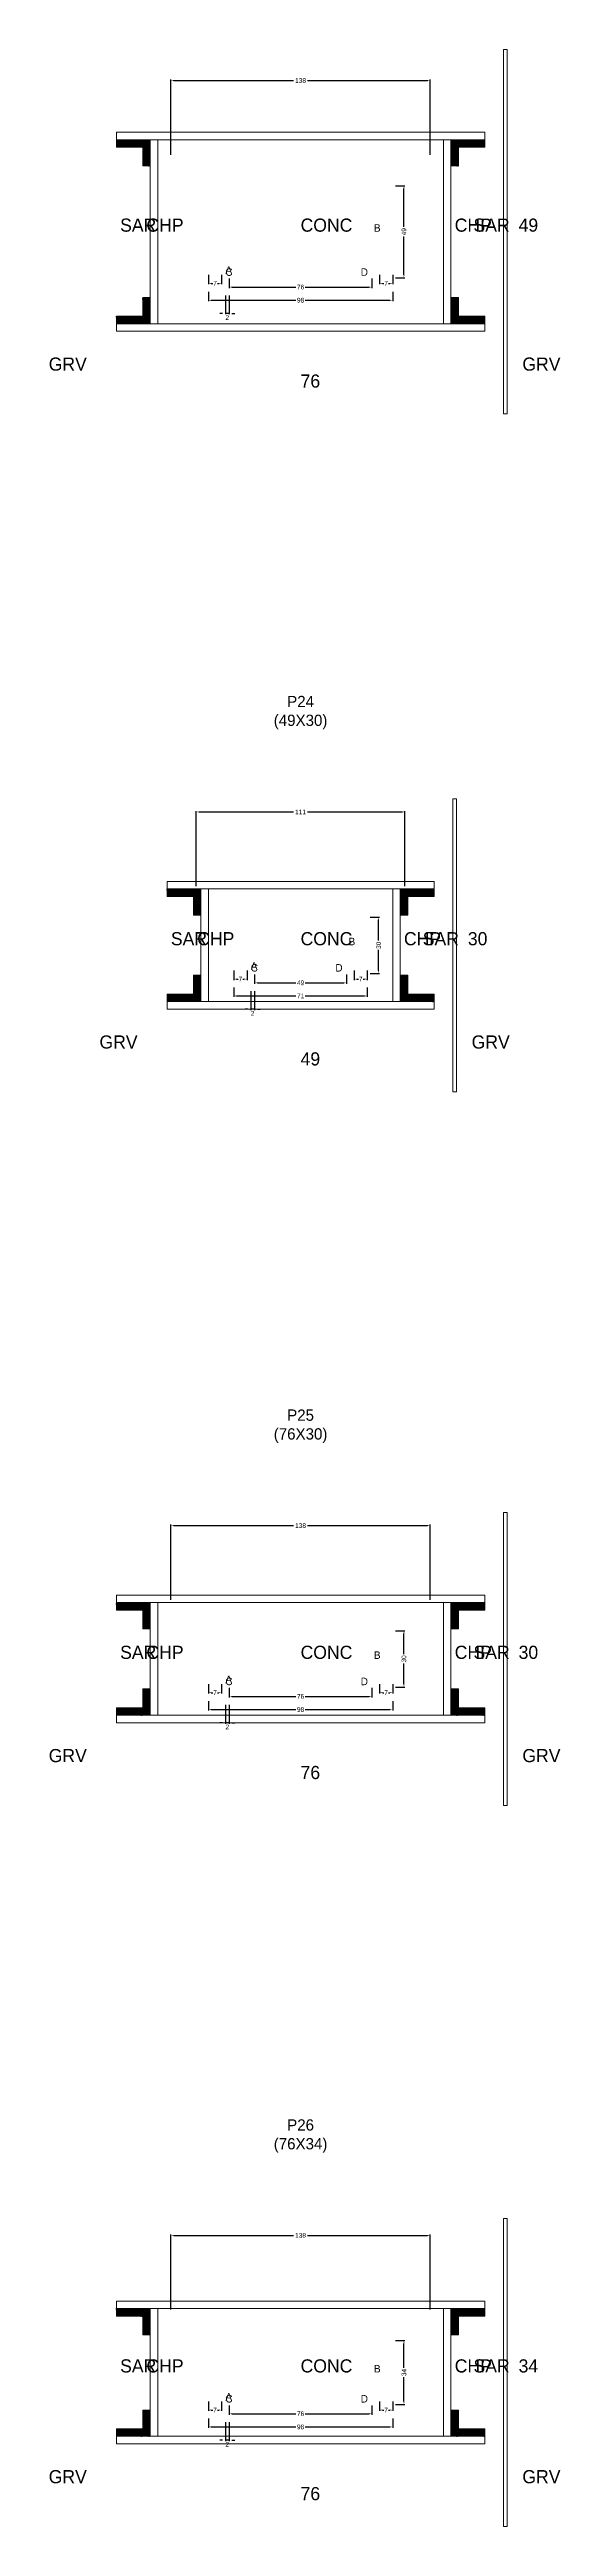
# Model space of a CAD drawing. Header units: centimetres. Extents: x -10500 to 4102, y -9886 to 295.
# Drawn here: x -134 to 138, y -9442 to -8123 of the extents above; entities that cross this region are included whole.
import ezdxf

# ---------------------------------------------------------------- set-up
doc = ezdxf.new("R2010")
doc.units = ezdxf.units.CM
for name, color, linetype in [('COTA', 241, 'Continuous'), ('Hachura', 251, 'Continuous'), ('NOMENCLATURA', 7, 'Continuous'), ('SARRAFO', 251, 'Continuous'), ('Texto Seção', 7, 'Continuous')]:
    doc.layers.add(name, color=color, linetype=linetype)
doc.dimstyles.new('cotax2', dxfattribs={"dimtxt": 2.5, "dimasz": 1.5, "dimexe": 0.5, "dimexo": 0.5, "dimgap": 0.5, "dimtad": 1, "dimcen": 2.5, "dimazin": 3, "dimtfac": 1, "dimtmove": 0, "dimatfit": 3})

# ---------------------------------------------------------------- blocks, each defined once
blk = doc.blocks.new('_CLOSEDFILLED')
at = {"color": 0, "linetype": 'BYBLOCK'}
blk.add_solid([(-1, 0.16), (0, 0), (-1, -0.16)], dxfattribs=at)
blk = doc.blocks.new('*D586')
for p, q in [((-49, -8252), (-49, -8257)), ((-47.5, -8256.5), (-2.5, -8256.5)), ((2.5, -8256.5), (47.5, -8256.5)), ((49, -8252), (49, -8257))]:
    blk.add_line(p, q)
at = {"layer": 'Defpoints'}
for p in [(-49, -8251.5), (-49, -8256.5), (49, -8251.5)]:
    blk.add_point(p, dxfattribs=at)
at = {"layer": 'COTA', "xscale": 1.5, "yscale": 1.5, "rotation": 180}
blk.add_blockref('_CLOSEDFILLED', (-49, -8256.5), dxfattribs=at)
at = {"layer": 'COTA', "xscale": 1.5, "yscale": 1.5}
blk.add_blockref('_CLOSEDFILLED', (49, -8256.5), dxfattribs=at)
at = {"layer": 'COTA', "insert": (0, -8256.5), "char_height": 2.5, "attachment_point": 5}
blk.add_mtext('98', dxfattribs=at)
blk = doc.blocks.new('*D587')
for p, q in [((-38, -8245), (-38, -8250)), ((-36.5, -8249.5), (-2.5, -8249.5)), ((2.5, -8249.5), (36.5, -8249.5)), ((38, -8245), (38, -8250))]:
    blk.add_line(p, q)
at = {"layer": 'Defpoints'}
for p in [(-38, -8244.5), (-38, -8249.5), (38, -8244.5)]:
    blk.add_point(p, dxfattribs=at)
at = {"layer": 'COTA', "xscale": 1.5, "yscale": 1.5, "rotation": 180}
blk.add_blockref('_CLOSEDFILLED', (-38, -8249.5), dxfattribs=at)
at = {"layer": 'COTA', "xscale": 1.5, "yscale": 1.5}
blk.add_blockref('_CLOSEDFILLED', (38, -8249.5), dxfattribs=at)
at = {"layer": 'COTA', "insert": (0, -8249.5), "char_height": 2.5, "attachment_point": 5}
blk.add_mtext('76', dxfattribs=at)
blk = doc.blocks.new('*D588')
for p, q in [((50.5, -8195.5), (55.5, -8195.5)), ((55, -8217.5), (55, -8197)), ((55, -8243), (55, -8222.5)), ((50.5, -8244.5), (55.5, -8244.5))]:
    blk.add_line(p, q)
at = {"layer": 'Defpoints'}
for p in [(50, -8195.5), (50, -8244.5), (55, -8244.5)]:
    blk.add_point(p, dxfattribs=at)
at = {"layer": 'COTA', "xscale": 1.5, "yscale": 1.5}
for p, rotation in [((55, -8195.5), 90), ((55, -8244.5), 270)]:
    blk.add_blockref('_CLOSEDFILLED', p, dxfattribs=dict(at, rotation=rotation))
at = {"layer": 'COTA', "insert": (55, -8220), "char_height": 2.5, "attachment_point": 5, "rotation": 90}
blk.add_mtext('49', dxfattribs=at)
blk = doc.blocks.new('*D589')
for p, q in [((-49, -8243), (-49, -8248)), ((-42, -8243), (-42, -8248)), ((-47.5, -8247.5), (-46.75, -8247.5)), ((-44.25, -8247.5), (-43.5, -8247.5))]:
    blk.add_line(p, q)
at = {"layer": 'Defpoints'}
for p in [(-49, -8242.5), (-42, -8242.5), (-49, -8247.5)]:
    blk.add_point(p, dxfattribs=at)
at = {"layer": 'COTA', "xscale": 1.5, "yscale": 1.5, "rotation": 180}
blk.add_blockref('_CLOSEDFILLED', (-49, -8247.5), dxfattribs=at)
at = {"layer": 'COTA', "xscale": 1.5, "yscale": 1.5}
blk.add_blockref('_CLOSEDFILLED', (-42, -8247.5), dxfattribs=at)
at = {"layer": 'COTA', "insert": (-45.5, -8247.5), "char_height": 2.5, "attachment_point": 5}
blk.add_mtext('7', dxfattribs=at)
blk = doc.blocks.new('*D590')
for p, q in [((42, -8243), (42, -8248)), ((49, -8243), (49, -8248)), ((43.5, -8247.5), (44.25, -8247.5)), ((46.75, -8247.5), (47.5, -8247.5))]:
    blk.add_line(p, q)
at = {"layer": 'Defpoints'}
for p in [(42, -8242.5), (49, -8242.5), (42, -8247.5)]:
    blk.add_point(p, dxfattribs=at)
at = {"layer": 'COTA', "xscale": 1.5, "yscale": 1.5, "rotation": 180}
blk.add_blockref('_CLOSEDFILLED', (42, -8247.5), dxfattribs=at)
at = {"layer": 'COTA', "xscale": 1.5, "yscale": 1.5}
blk.add_blockref('_CLOSEDFILLED', (49, -8247.5), dxfattribs=at)
at = {"layer": 'COTA', "insert": (45.5, -8247.5), "char_height": 2.5, "attachment_point": 5}
blk.add_mtext('7', dxfattribs=at)
blk = doc.blocks.new('*D591')
for p, q in [((-69, -8179), (-69, -8139)), ((-67.5, -8139.5), (-3.75, -8139.5)), ((3.75, -8139.5), (67.5, -8139.5)), ((69, -8179), (69, -8139))]:
    blk.add_line(p, q)
at = {"layer": 'Defpoints'}
for p in [(-69, -8139.5), (-69, -8179.5), (69, -8179.5)]:
    blk.add_point(p, dxfattribs=at)
at = {"layer": 'COTA', "xscale": 1.5, "yscale": 1.5, "rotation": 180}
blk.add_blockref('_CLOSEDFILLED', (-69, -8139.5), dxfattribs=at)
at = {"layer": 'COTA', "xscale": 1.5, "yscale": 1.5}
blk.add_blockref('_CLOSEDFILLED', (69, -8139.5), dxfattribs=at)
at = {"layer": 'COTA', "insert": (0, -8139.5), "char_height": 2.5, "attachment_point": 5}
blk.add_mtext('138', dxfattribs=at)
blk = doc.blocks.new('*D612')
for p, q in [((-35.5, -8622.5), (-35.5, -8627.5)), ((35.5, -8622.5), (35.5, -8627.5)), ((-34, -8627), (-2.5, -8627)), ((2.5, -8627), (34, -8627))]:
    blk.add_line(p, q)
at = {"layer": 'Defpoints'}
for p in [(-35.5, -8622), (35.5, -8622), (-35.5, -8627)]:
    blk.add_point(p, dxfattribs=at)
at = {"layer": 'COTA', "xscale": 1.5, "yscale": 1.5, "rotation": 180}
blk.add_blockref('_CLOSEDFILLED', (-35.5, -8627), dxfattribs=at)
at = {"layer": 'COTA', "xscale": 1.5, "yscale": 1.5}
blk.add_blockref('_CLOSEDFILLED', (35.5, -8627), dxfattribs=at)
at = {"layer": 'COTA', "insert": (0, -8627), "char_height": 2.5, "attachment_point": 5}
blk.add_mtext('71', dxfattribs=at)
blk = doc.blocks.new('*D613')
for p, q in [((-24.5, -8615.5), (-24.5, -8620.5)), ((-23, -8620), (-2.5, -8620)), ((2.5, -8620), (23, -8620)), ((24.5, -8615.5), (24.5, -8620.5))]:
    blk.add_line(p, q)
at = {"layer": 'Defpoints'}
for p in [(-24.5, -8615), (-24.5, -8620), (24.5, -8615)]:
    blk.add_point(p, dxfattribs=at)
at = {"layer": 'COTA', "xscale": 1.5, "yscale": 1.5, "rotation": 180}
blk.add_blockref('_CLOSEDFILLED', (-24.5, -8620), dxfattribs=at)
at = {"layer": 'COTA', "xscale": 1.5, "yscale": 1.5}
blk.add_blockref('_CLOSEDFILLED', (24.5, -8620), dxfattribs=at)
at = {"layer": 'COTA', "insert": (0, -8620), "char_height": 2.5, "attachment_point": 5}
blk.add_mtext('49', dxfattribs=at)
blk = doc.blocks.new('*D614')
for p, q in [((37, -8585), (42, -8585)), ((41.5, -8597.5), (41.5, -8586.5)), ((41.5, -8613.5), (41.5, -8602.5)), ((37, -8615), (42, -8615))]:
    blk.add_line(p, q)
at = {"layer": 'Defpoints'}
for p in [(36.5, -8585), (36.5, -8615), (41.5, -8615)]:
    blk.add_point(p, dxfattribs=at)
at = {"layer": 'COTA', "xscale": 1.5, "yscale": 1.5}
for p, rotation in [((41.5, -8585), 90), ((41.5, -8615), 270)]:
    blk.add_blockref('_CLOSEDFILLED', p, dxfattribs=dict(at, rotation=rotation))
at = {"layer": 'COTA', "insert": (41.5, -8600), "char_height": 2.5, "attachment_point": 5, "rotation": 90}
blk.add_mtext('30', dxfattribs=at)
blk = doc.blocks.new('*D615')
for p, q in [((-35.5, -8613.5), (-35.5, -8618.5)), ((-34, -8618), (-33.25, -8618)), ((-30.75, -8618), (-30, -8618)), ((-28.5, -8613.5), (-28.5, -8618.5))]:
    blk.add_line(p, q)
at = {"layer": 'Defpoints'}
for p in [(-35.5, -8613), (-28.5, -8613), (-35.5, -8618)]:
    blk.add_point(p, dxfattribs=at)
at = {"layer": 'COTA', "xscale": 1.5, "yscale": 1.5, "rotation": 180}
blk.add_blockref('_CLOSEDFILLED', (-35.5, -8618), dxfattribs=at)
at = {"layer": 'COTA', "xscale": 1.5, "yscale": 1.5}
blk.add_blockref('_CLOSEDFILLED', (-28.5, -8618), dxfattribs=at)
at = {"layer": 'COTA', "insert": (-32, -8618), "char_height": 2.5, "attachment_point": 5}
blk.add_mtext('7', dxfattribs=at)
blk = doc.blocks.new('*D616')
for p, q in [((28.5, -8613.5), (28.5, -8618.5)), ((30, -8618), (30.75, -8618)), ((33.25, -8618), (34, -8618)), ((35.5, -8613.5), (35.5, -8618.5))]:
    blk.add_line(p, q)
at = {"layer": 'Defpoints'}
for p in [(28.5, -8613), (35.5, -8613), (28.5, -8618)]:
    blk.add_point(p, dxfattribs=at)
at = {"layer": 'COTA', "xscale": 1.5, "yscale": 1.5, "rotation": 180}
blk.add_blockref('_CLOSEDFILLED', (28.5, -8618), dxfattribs=at)
at = {"layer": 'COTA', "xscale": 1.5, "yscale": 1.5}
blk.add_blockref('_CLOSEDFILLED', (35.5, -8618), dxfattribs=at)
at = {"layer": 'COTA', "insert": (32, -8618), "char_height": 2.5, "attachment_point": 5}
blk.add_mtext('7', dxfattribs=at)
blk = doc.blocks.new('*D617')
for p, q in [((-55.5, -8568.5), (-55.5, -8528.5)), ((-54, -8529), (-3.75, -8529)), ((3.75, -8529), (54, -8529)), ((55.5, -8568.5), (55.5, -8528.5))]:
    blk.add_line(p, q)
at = {"layer": 'Defpoints'}
for p in [(-55.5, -8529), (-55.5, -8569), (55.5, -8569)]:
    blk.add_point(p, dxfattribs=at)
at = {"layer": 'COTA', "xscale": 1.5, "yscale": 1.5, "rotation": 180}
blk.add_blockref('_CLOSEDFILLED', (-55.5, -8529), dxfattribs=at)
at = {"layer": 'COTA', "xscale": 1.5, "yscale": 1.5}
blk.add_blockref('_CLOSEDFILLED', (55.5, -8529), dxfattribs=at)
at = {"layer": 'COTA', "insert": (0, -8529), "char_height": 2.5, "attachment_point": 5}
blk.add_mtext('111', dxfattribs=at)
blk = doc.blocks.new('*D638')
for p, q in [((-49, -9002.5), (-49, -9007.5)), ((-47.5, -9007), (-2.5, -9007)), ((2.5, -9007), (47.5, -9007)), ((49, -9002.5), (49, -9007.5))]:
    blk.add_line(p, q)
at = {"layer": 'Defpoints'}
for p in [(-49, -9002), (-49, -9007), (49, -9002)]:
    blk.add_point(p, dxfattribs=at)
at = {"layer": 'COTA', "xscale": 1.5, "yscale": 1.5, "rotation": 180}
blk.add_blockref('_CLOSEDFILLED', (-49, -9007), dxfattribs=at)
at = {"layer": 'COTA', "xscale": 1.5, "yscale": 1.5}
blk.add_blockref('_CLOSEDFILLED', (49, -9007), dxfattribs=at)
at = {"layer": 'COTA', "insert": (0, -9007), "char_height": 2.5, "attachment_point": 5}
blk.add_mtext('98', dxfattribs=at)
blk = doc.blocks.new('*D639')
for p, q in [((-38, -8995.5), (-38, -9000.5)), ((38, -8995.5), (38, -9000.5)), ((-36.5, -9000), (-2.5, -9000)), ((2.5, -9000), (36.5, -9000))]:
    blk.add_line(p, q)
at = {"layer": 'Defpoints'}
for p in [(-38, -8995), (38, -8995), (-38, -9000)]:
    blk.add_point(p, dxfattribs=at)
at = {"layer": 'COTA', "xscale": 1.5, "yscale": 1.5, "rotation": 180}
blk.add_blockref('_CLOSEDFILLED', (-38, -9000), dxfattribs=at)
at = {"layer": 'COTA', "xscale": 1.5, "yscale": 1.5}
blk.add_blockref('_CLOSEDFILLED', (38, -9000), dxfattribs=at)
at = {"layer": 'COTA', "insert": (0, -9000), "char_height": 2.5, "attachment_point": 5}
blk.add_mtext('76', dxfattribs=at)
blk = doc.blocks.new('*D640')
for p, q in [((50.5, -8965), (55.5, -8965)), ((55, -8977.5), (55, -8966.5)), ((50.5, -8995), (55.5, -8995)), ((55, -8993.5), (55, -8982.5))]:
    blk.add_line(p, q)
at = {"layer": 'Defpoints'}
for p in [(50, -8965), (50, -8995), (55, -8995)]:
    blk.add_point(p, dxfattribs=at)
at = {"layer": 'COTA', "xscale": 1.5, "yscale": 1.5}
for p, rotation in [((55, -8965), 90), ((55, -8995), 270)]:
    blk.add_blockref('_CLOSEDFILLED', p, dxfattribs=dict(at, rotation=rotation))
at = {"layer": 'COTA', "insert": (55, -8980), "char_height": 2.5, "attachment_point": 5, "rotation": 90}
blk.add_mtext('30', dxfattribs=at)
blk = doc.blocks.new('*D641')
for p, q in [((-49, -8993.5), (-49, -8998.5)), ((-42, -8993.5), (-42, -8998.5)), ((-47.5, -8998), (-46.75, -8998)), ((-44.25, -8998), (-43.5, -8998))]:
    blk.add_line(p, q)
at = {"layer": 'Defpoints'}
for p in [(-49, -8993), (-42, -8993), (-49, -8998)]:
    blk.add_point(p, dxfattribs=at)
at = {"layer": 'COTA', "xscale": 1.5, "yscale": 1.5, "rotation": 180}
blk.add_blockref('_CLOSEDFILLED', (-49, -8998), dxfattribs=at)
at = {"layer": 'COTA', "xscale": 1.5, "yscale": 1.5}
blk.add_blockref('_CLOSEDFILLED', (-42, -8998), dxfattribs=at)
at = {"layer": 'COTA', "insert": (-45.5, -8998), "char_height": 2.5, "attachment_point": 5}
blk.add_mtext('7', dxfattribs=at)
blk = doc.blocks.new('*D642')
for p, q in [((42, -8993.5), (42, -8998.5)), ((49, -8993.5), (49, -8998.5)), ((43.5, -8998), (44.25, -8998)), ((46.75, -8998), (47.5, -8998))]:
    blk.add_line(p, q)
at = {"layer": 'Defpoints'}
for p in [(42, -8993), (49, -8993), (42, -8998)]:
    blk.add_point(p, dxfattribs=at)
at = {"layer": 'COTA', "xscale": 1.5, "yscale": 1.5, "rotation": 180}
blk.add_blockref('_CLOSEDFILLED', (42, -8998), dxfattribs=at)
at = {"layer": 'COTA', "xscale": 1.5, "yscale": 1.5}
blk.add_blockref('_CLOSEDFILLED', (49, -8998), dxfattribs=at)
at = {"layer": 'COTA', "insert": (45.5, -8998), "char_height": 2.5, "attachment_point": 5}
blk.add_mtext('7', dxfattribs=at)
blk = doc.blocks.new('*D643')
for p, q in [((-69, -8948.5), (-69, -8908.5)), ((-67.5, -8909), (-3.75, -8909)), ((3.75, -8909), (67.5, -8909)), ((69, -8948.5), (69, -8908.5))]:
    blk.add_line(p, q)
at = {"layer": 'Defpoints'}
for p in [(-69, -8909), (-69, -8949), (69, -8949)]:
    blk.add_point(p, dxfattribs=at)
at = {"layer": 'COTA', "xscale": 1.5, "yscale": 1.5, "rotation": 180}
blk.add_blockref('_CLOSEDFILLED', (-69, -8909), dxfattribs=at)
at = {"layer": 'COTA', "xscale": 1.5, "yscale": 1.5}
blk.add_blockref('_CLOSEDFILLED', (69, -8909), dxfattribs=at)
at = {"layer": 'COTA', "insert": (0, -8909), "char_height": 2.5, "attachment_point": 5}
blk.add_mtext('138', dxfattribs=at)
blk = doc.blocks.new('*D664')
for p, q in [((-49, -9384.5), (-49, -9389.5)), ((-47.5, -9389), (-2.5, -9389)), ((2.5, -9389), (47.5, -9389)), ((49, -9384.5), (49, -9389.5))]:
    blk.add_line(p, q)
at = {"layer": 'Defpoints'}
for p in [(-49, -9384), (-49, -9389), (49, -9384)]:
    blk.add_point(p, dxfattribs=at)
at = {"layer": 'COTA', "xscale": 1.5, "yscale": 1.5, "rotation": 180}
blk.add_blockref('_CLOSEDFILLED', (-49, -9389), dxfattribs=at)
at = {"layer": 'COTA', "xscale": 1.5, "yscale": 1.5}
blk.add_blockref('_CLOSEDFILLED', (49, -9389), dxfattribs=at)
at = {"layer": 'COTA', "insert": (0, -9389), "char_height": 2.5, "attachment_point": 5}
blk.add_mtext('98', dxfattribs=at)
blk = doc.blocks.new('*D665')
for p, q in [((-38, -9377.5), (-38, -9382.5)), ((38, -9377.5), (38, -9382.5)), ((-36.5, -9382), (-2.5, -9382)), ((2.5, -9382), (36.5, -9382))]:
    blk.add_line(p, q)
at = {"layer": 'Defpoints'}
for p in [(-38, -9377), (38, -9377), (-38, -9382)]:
    blk.add_point(p, dxfattribs=at)
at = {"layer": 'COTA', "xscale": 1.5, "yscale": 1.5, "rotation": 180}
blk.add_blockref('_CLOSEDFILLED', (-38, -9382), dxfattribs=at)
at = {"layer": 'COTA', "xscale": 1.5, "yscale": 1.5}
blk.add_blockref('_CLOSEDFILLED', (38, -9382), dxfattribs=at)
at = {"layer": 'COTA', "insert": (0, -9382), "char_height": 2.5, "attachment_point": 5}
blk.add_mtext('76', dxfattribs=at)
blk = doc.blocks.new('*D666')
for p, q in [((50.5, -9343), (55.5, -9343)), ((55, -9357.5), (55, -9344.5)), ((55, -9375.5), (55, -9362.5)), ((50.5, -9377), (55.5, -9377))]:
    blk.add_line(p, q)
at = {"layer": 'Defpoints'}
for p in [(50, -9343), (50, -9377), (55, -9377)]:
    blk.add_point(p, dxfattribs=at)
at = {"layer": 'COTA', "xscale": 1.5, "yscale": 1.5}
for p, rotation in [((55, -9343), 90), ((55, -9377), 270)]:
    blk.add_blockref('_CLOSEDFILLED', p, dxfattribs=dict(at, rotation=rotation))
at = {"layer": 'COTA', "insert": (55, -9360), "char_height": 2.5, "attachment_point": 5, "rotation": 90}
blk.add_mtext('34', dxfattribs=at)
blk = doc.blocks.new('*D667')
for p, q in [((-49, -9375.5), (-49, -9380.5)), ((-42, -9375.5), (-42, -9380.5)), ((-47.5, -9380), (-46.75, -9380)), ((-44.25, -9380), (-43.5, -9380))]:
    blk.add_line(p, q)
at = {"layer": 'Defpoints'}
for p in [(-49, -9375), (-42, -9375), (-49, -9380)]:
    blk.add_point(p, dxfattribs=at)
at = {"layer": 'COTA', "xscale": 1.5, "yscale": 1.5, "rotation": 180}
blk.add_blockref('_CLOSEDFILLED', (-49, -9380), dxfattribs=at)
at = {"layer": 'COTA', "xscale": 1.5, "yscale": 1.5}
blk.add_blockref('_CLOSEDFILLED', (-42, -9380), dxfattribs=at)
at = {"layer": 'COTA', "insert": (-45.5, -9380), "char_height": 2.5, "attachment_point": 5}
blk.add_mtext('7', dxfattribs=at)
blk = doc.blocks.new('*D668')
for p, q in [((42, -9375.5), (42, -9380.5)), ((49, -9375.5), (49, -9380.5)), ((43.5, -9380), (44.25, -9380)), ((46.75, -9380), (47.5, -9380))]:
    blk.add_line(p, q)
at = {"layer": 'Defpoints'}
for p in [(42, -9375), (49, -9375), (42, -9380)]:
    blk.add_point(p, dxfattribs=at)
at = {"layer": 'COTA', "xscale": 1.5, "yscale": 1.5, "rotation": 180}
blk.add_blockref('_CLOSEDFILLED', (42, -9380), dxfattribs=at)
at = {"layer": 'COTA', "xscale": 1.5, "yscale": 1.5}
blk.add_blockref('_CLOSEDFILLED', (49, -9380), dxfattribs=at)
at = {"layer": 'COTA', "insert": (45.5, -9380), "char_height": 2.5, "attachment_point": 5}
blk.add_mtext('7', dxfattribs=at)
blk = doc.blocks.new('*D669')
for p, q in [((-69, -9326.5), (-69, -9286.5)), ((-67.5, -9287), (-3.75, -9287)), ((3.75, -9287), (67.5, -9287)), ((69, -9326.5), (69, -9286.5))]:
    blk.add_line(p, q)
at = {"layer": 'Defpoints'}
for p in [(-69, -9287), (-69, -9327), (69, -9327)]:
    blk.add_point(p, dxfattribs=at)
at = {"layer": 'COTA', "xscale": 1.5, "yscale": 1.5, "rotation": 180}
blk.add_blockref('_CLOSEDFILLED', (-69, -9287), dxfattribs=at)
at = {"layer": 'COTA', "xscale": 1.5, "yscale": 1.5}
blk.add_blockref('_CLOSEDFILLED', (69, -9287), dxfattribs=at)
at = {"layer": 'COTA', "insert": (0, -9287), "char_height": 2.5, "attachment_point": 5}
blk.add_mtext('138', dxfattribs=at)

msp = doc.modelspace()

# ---------------------------------------------------------------- hatches: boundary and pattern name
at = {"layer": 'SARRAFO'}
h = msp.add_hatch(dxfattribs=at)
h.set_pattern_fill('SOLID', scale=2)
h.paths.add_polyline_path([(-98, -8175), (-84, -8175), (-84, -8171), (-98, -8171)])
h = msp.add_hatch(dxfattribs=at)
h.set_pattern_fill('SOLID', scale=2)
h.paths.add_polyline_path([(-84, -8185), (-80, -8185), (-80, -8171), (-84, -8171)])
h = msp.add_hatch(dxfattribs=at)
h.set_pattern_fill('SOLID', scale=2)
h.paths.add_polyline_path([(80, -8185), (84, -8185), (84, -8171), (80, -8171)])
h = msp.add_hatch(dxfattribs=at)
h.set_pattern_fill('SOLID', scale=2)
h.paths.add_polyline_path([(84, -8175), (98, -8175), (98, -8171), (84, -8171)])
h = msp.add_hatch(dxfattribs=at)
h.set_pattern_fill('SOLID', scale=2)
h.paths.add_polyline_path([(-84, -8269), (-80, -8269), (-80, -8255), (-84, -8255)])
h = msp.add_hatch(dxfattribs=at)
h.set_pattern_fill('SOLID', scale=2)
h.paths.add_polyline_path([(80, -8269), (84, -8269), (84, -8255), (80, -8255)])
h = msp.add_hatch(dxfattribs=at)
h.set_pattern_fill('SOLID', scale=2)
h.paths.add_polyline_path([(-98, -8269), (-84, -8269), (-84, -8265), (-98, -8265)])
h = msp.add_hatch(dxfattribs=at)
h.set_pattern_fill('SOLID', scale=2)
h.paths.add_polyline_path([(84, -8269), (98, -8269), (98, -8265), (84, -8265)])
h = msp.add_hatch(dxfattribs=at)
h.set_pattern_fill('SOLID', scale=2)
h.paths.add_polyline_path([(-71, -8574), (-57, -8574), (-57, -8570), (-71, -8570)])
h = msp.add_hatch(dxfattribs=at)
h.set_pattern_fill('SOLID', scale=2)
h.paths.add_polyline_path([(-57, -8584), (-53, -8584), (-53, -8570), (-57, -8570)])
h = msp.add_hatch(dxfattribs=at)
h.set_pattern_fill('SOLID', scale=2)
h.paths.add_polyline_path([(53, -8584), (57, -8584), (57, -8570), (53, -8570)])
h = msp.add_hatch(dxfattribs=at)
h.set_pattern_fill('SOLID', scale=2)
h.paths.add_polyline_path([(57, -8574), (71, -8574), (71, -8570), (57, -8570)])
h = msp.add_hatch(dxfattribs=at)
h.set_pattern_fill('SOLID', scale=2)
h.paths.add_polyline_path([(-71, -8630), (-57, -8630), (-57, -8626), (-71, -8626)])
h = msp.add_hatch(dxfattribs=at)
h.set_pattern_fill('SOLID', scale=2)
h.paths.add_polyline_path([(-57, -8630), (-53, -8630), (-53, -8616), (-57, -8616)])
h = msp.add_hatch(dxfattribs=at)
h.set_pattern_fill('SOLID', scale=2)
h.paths.add_polyline_path([(53, -8630), (57, -8630), (57, -8616), (53, -8616)])
h = msp.add_hatch(dxfattribs=at)
h.set_pattern_fill('SOLID', scale=2)
h.paths.add_polyline_path([(57, -8630), (71, -8630), (71, -8626), (57, -8626)])
h = msp.add_hatch(dxfattribs=at)
h.set_pattern_fill('SOLID', scale=2)
h.paths.add_polyline_path([(-98, -8954), (-84, -8954), (-84, -8950), (-98, -8950)])
h = msp.add_hatch(dxfattribs=at)
h.set_pattern_fill('SOLID', scale=2)
h.paths.add_polyline_path([(-84, -8964), (-80, -8964), (-80, -8950), (-84, -8950)])
h = msp.add_hatch(dxfattribs=at)
h.set_pattern_fill('SOLID', scale=2)
h.paths.add_polyline_path([(80, -8964), (84, -8964), (84, -8950), (80, -8950)])
h = msp.add_hatch(dxfattribs=at)
h.set_pattern_fill('SOLID', scale=2)
h.paths.add_polyline_path([(84, -8954), (98, -8954), (98, -8950), (84, -8950)])
h = msp.add_hatch(dxfattribs=at)
h.set_pattern_fill('SOLID', scale=2)
h.paths.add_polyline_path([(-98, -9010), (-84, -9010), (-84, -9006), (-98, -9006)])
h = msp.add_hatch(dxfattribs=at)
h.set_pattern_fill('SOLID', scale=2)
h.paths.add_polyline_path([(-84, -9010), (-80, -9010), (-80, -8996), (-84, -8996)])
h = msp.add_hatch(dxfattribs=at)
h.set_pattern_fill('SOLID', scale=2)
h.paths.add_polyline_path([(80, -9010), (84, -9010), (84, -8996), (80, -8996)])
h = msp.add_hatch(dxfattribs=at)
h.set_pattern_fill('SOLID', scale=2)
h.paths.add_polyline_path([(84, -9010), (98, -9010), (98, -9006), (84, -9006)])
h = msp.add_hatch(dxfattribs=at)
h.set_pattern_fill('SOLID', scale=2)
h.paths.add_polyline_path([(-98, -9330), (-84, -9330), (-84, -9326), (-98, -9326)])
h = msp.add_hatch(dxfattribs=at)
h.set_pattern_fill('SOLID', scale=2)
h.paths.add_polyline_path([(-84, -9340), (-80, -9340), (-80, -9326), (-84, -9326)])
h = msp.add_hatch(dxfattribs=at)
h.set_pattern_fill('SOLID', scale=2)
h.paths.add_polyline_path([(80, -9340), (84, -9340), (84, -9326), (80, -9326)])
h = msp.add_hatch(dxfattribs=at)
h.set_pattern_fill('SOLID', scale=2)
h.paths.add_polyline_path([(84, -9330), (98, -9330), (98, -9326), (84, -9326)])
h = msp.add_hatch(dxfattribs=at)
h.set_pattern_fill('SOLID', scale=2)
h.paths.add_polyline_path([(-98, -9394), (-84, -9394), (-84, -9390), (-98, -9390)])
h = msp.add_hatch(dxfattribs=at)
h.set_pattern_fill('SOLID', scale=2)
h.paths.add_polyline_path([(-84, -9394), (-80, -9394), (-80, -9380), (-84, -9380)])
h = msp.add_hatch(dxfattribs=at)
h.set_pattern_fill('SOLID', scale=2)
h.paths.add_polyline_path([(80, -9394), (84, -9394), (84, -9380), (80, -9380)])
h = msp.add_hatch(dxfattribs=at)
h.set_pattern_fill('SOLID', scale=2)
h.paths.add_polyline_path([(84, -9394), (98, -9394), (98, -9390), (84, -9390)])

# ---------------------------------------------------------------- linework, layer by layer
at = {"layer": 'Hachura', "lineweight": 13}
for points in [[(108, -8317), (110, -8317), (110, -8123), (108, -8123)], [(81, -8678), (83, -8678), (83, -8522), (81, -8522)], [(108, -9058), (110, -9058), (110, -8902), (108, -8902)], [(108, -9442), (110, -9442), (110, -9278), (108, -9278)]]:
    msp.add_lwpolyline(points, close=True, dxfattribs=at)
at = {"layer": 'Hachura', "lineweight": 18}
for points in [[(-98, -8171), (98, -8171), (98, -8167), (-98, -8167)], [(-80, -8269), (-76, -8269), (-76, -8171), (-80, -8171)], [(76, -8269), (80, -8269), (80, -8171), (76, -8171)], [(-98, -8273), (98, -8273), (98, -8269), (-98, -8269)], [(-71, -8570), (71, -8570), (71, -8566), (-71, -8566)], [(-53, -8630), (-49, -8630), (-49, -8570), (-53, -8570)], [(49, -8630), (53, -8630), (53, -8570), (49, -8570)], [(-71, -8634), (71, -8634), (71, -8630), (-71, -8630)], [(-98, -8950), (98, -8950), (98, -8946), (-98, -8946)], [(-80, -9010), (-76, -9010), (-76, -8950), (-80, -8950)], [(76, -9010), (80, -9010), (80, -8950), (76, -8950)], [(-98, -9014), (98, -9014), (98, -9010), (-98, -9010)], [(-98, -9326), (98, -9326), (98, -9322), (-98, -9322)], [(-80, -9394), (-76, -9394), (-76, -9326), (-80, -9326)], [(76, -9394), (80, -9394), (80, -9326), (76, -9326)], [(-98, -9398), (98, -9398), (98, -9394), (-98, -9394)]]:
    msp.add_lwpolyline(points, close=True, dxfattribs=at)
at = {"layer": 'SARRAFO', "lineweight": 13}
for points in [[(-98, -8175), (-84, -8175), (-84, -8171), (-98, -8171)], [(-84, -8185), (-80, -8185), (-80, -8171), (-84, -8171)], [(80, -8185), (84, -8185), (84, -8171), (80, -8171)], [(84, -8175), (98, -8175), (98, -8171), (84, -8171)], [(-84, -8269), (-80, -8269), (-80, -8255), (-84, -8255)], [(80, -8269), (84, -8269), (84, -8255), (80, -8255)], [(-98, -8269), (-84, -8269), (-84, -8265), (-98, -8265)], [(84, -8269), (98, -8269), (98, -8265), (84, -8265)], [(-71, -8574), (-57, -8574), (-57, -8570), (-71, -8570)], [(-57, -8584), (-53, -8584), (-53, -8570), (-57, -8570)], [(53, -8584), (57, -8584), (57, -8570), (53, -8570)], [(57, -8574), (71, -8574), (71, -8570), (57, -8570)], [(-71, -8630), (-57, -8630), (-57, -8626), (-71, -8626)], [(-57, -8630), (-53, -8630), (-53, -8616), (-57, -8616)], [(53, -8630), (57, -8630), (57, -8616), (53, -8616)], [(57, -8630), (71, -8630), (71, -8626), (57, -8626)], [(-98, -8954), (-84, -8954), (-84, -8950), (-98, -8950)], [(-84, -8964), (-80, -8964), (-80, -8950), (-84, -8950)], [(80, -8964), (84, -8964), (84, -8950), (80, -8950)], [(84, -8954), (98, -8954), (98, -8950), (84, -8950)], [(-98, -9010), (-84, -9010), (-84, -9006), (-98, -9006)], [(-84, -9010), (-80, -9010), (-80, -8996), (-84, -8996)], [(80, -9010), (84, -9010), (84, -8996), (80, -8996)], [(84, -9010), (98, -9010), (98, -9006), (84, -9006)], [(-98, -9330), (-84, -9330), (-84, -9326), (-98, -9326)], [(-84, -9340), (-80, -9340), (-80, -9326), (-84, -9326)], [(80, -9340), (84, -9340), (84, -9326), (80, -9326)], [(84, -9330), (98, -9330), (98, -9326), (84, -9326)], [(-98, -9394), (-84, -9394), (-84, -9390), (-98, -9390)], [(-84, -9394), (-80, -9394), (-80, -9380), (-84, -9380)], [(80, -9394), (84, -9394), (84, -9380), (80, -9380)], [(84, -9394), (98, -9394), (98, -9390), (84, -9390)]]:
    msp.add_lwpolyline(points, close=True, dxfattribs=at)

# ---------------------------------------------------------------- texts
at = {"layer": 'NOMENCLATURA'}
for s, p in [('B', (39, -8220)), ('A', (-40, -8242.5)), ('C', (-40, -8243.5)), ('D', (32, -8243.5)), ('B', (25.5, -8600)), ('A', (-26.5, -8613)), ('C', (-26.5, -8614)), ('D', (18.5, -8614)), ('B', (39, -8980)), ('A', (-40, -8993)), ('C', (-40, -8994)), ('D', (32, -8994)), ('B', (39, -9360)), ('A', (-40, -9375)), ('C', (-40, -9376)), ('D', (32, -9376))]:
    msp.add_text(s, height=4, dxfattribs=at).set_placement(p)
at = {"layer": 'NOMENCLATURA', "char_height": 6, "attachment_point": 8}
for s, insert in [('P24\\P(49X30)', (0, -8485)), ('P25\\P(76X30)', (0, -8865)), ('P26\\P(76X34)', (0, -9243))]:
    msp.add_mtext(s, dxfattribs=dict(at, insert=insert))
at = {"layer": 'Texto Seção'}
for s, p in [('SAR', (-96, -8220)), ('CHP', (-82, -8220)), ('CONC', (0, -8220)), ('CHP', (82, -8220)), ('SAR', (92, -8220)), ('49', (116, -8220)), ('GRV', (-134, -8294)), ('76', (0, -8303)), ('GRV', (118, -8294)), ('SAR', (-69, -8600)), ('CHP', (-55, -8600)), ('CONC', (0, -8600)), ('CHP', (55, -8600)), ('SAR', (65, -8600)), ('30', (89, -8600)), ('GRV', (-107, -8655)), ('GRV', (91, -8655)), ('49', (0, -8664)), ('SAR', (-96, -8980)), ('CHP', (-82, -8980)), ('CONC', (0, -8980)), ('CHP', (82, -8980)), ('SAR', (92, -8980)), ('30', (116, -8980)), ('GRV', (-134, -9035)), ('GRV', (118, -9035)), ('76', (0, -9044)), ('SAR', (-96, -9360)), ('CHP', (-82, -9360)), ('CONC', (0, -9360)), ('CHP', (82, -9360)), ('SAR', (92, -9360)), ('34', (116, -9360)), ('GRV', (-134, -9419)), ('GRV', (118, -9419)), ('76', (0, -9428))]:
    msp.add_text(s, height=7, dxfattribs=at).set_placement(p)

# ---------------------------------------------------------------- dimensions: what is measured, and where the dimension line sits
at = {"layer": 'COTA'}
for base, p1, p2, picture, middle in [((-69, -8139.5), (-69, -8179.5), (69, -8179.5), '*D591', (0, -8139.5)), ((-49, -8247.5), (-49, -8242.5), (-42, -8242.5), '*D589', (-45.5, -8247.5)), ((42, -8247.5), (42, -8242.5), (49, -8242.5), '*D590', (45.5, -8247.5)), ((-49, -8256.5), (-49, -8251.5), (49, -8251.5), '*D586', (0, -8256.5)), ((-38, -8249.5), (-38, -8244.5), (38, -8244.5), '*D587', (0, -8249.5)), ((-55.5, -8529), (-55.5, -8569), (55.5, -8569), '*D617', (0, -8529)), ((-35.5, -8618), (-35.5, -8613), (-28.5, -8613), '*D615', (-32, -8618)), ((28.5, -8618), (28.5, -8613), (35.5, -8613), '*D616', (32, -8618)), ((-35.5, -8627), (-35.5, -8622), (35.5, -8622), '*D612', (0, -8627)), ((-24.5, -8620), (-24.5, -8615), (24.5, -8615), '*D613', (0, -8620)), ((-69, -8909), (-69, -8949), (69, -8949), '*D643', (0, -8909)), ((-49, -8998), (-49, -8993), (-42, -8993), '*D641', (-45.5, -8998)), ((-38, -9000), (-38, -8995), (38, -8995), '*D639', (0, -9000)), ((42, -8998), (42, -8993), (49, -8993), '*D642', (45.5, -8998)), ((-49, -9007), (-49, -9002), (49, -9002), '*D638', (0, -9007)), ((-69, -9287), (-69, -9327), (69, -9327), '*D669', (0, -9287)), ((-49, -9380), (-49, -9375), (-42, -9375), '*D667', (-45.5, -9380)), ((-38, -9382), (-38, -9377), (38, -9377), '*D665', (0, -9382)), ((42, -9380), (42, -9375), (49, -9375), '*D668', (45.5, -9380)), ((-49, -9389), (-49, -9384), (49, -9384), '*D664', (0, -9389))]:
    dim = msp.add_linear_dim(base=base, p1=p1, p2=p2, dimstyle='cotax2', dxfattribs=at)
    dim.commit()
    dim.dimension.update_dxf_attribs({"geometry": picture, "text_midpoint": middle})
for base, p1, p2, picture, middle in [((55, -8244.5), (50, -8244.5), (50, -8195.5), '*D588', (55, -8220)), ((41.5, -8615), (36.5, -8615), (36.5, -8585), '*D614', (41.5, -8600)), ((55, -8995), (50, -8995), (50, -8965), '*D640', (55, -8980)), ((55, -9377), (50, -9377), (50, -9343), '*D666', (55, -9360))]:
    dim = msp.add_linear_dim(base=base, p1=p1, p2=p2, angle=90, dimstyle='cotax2', dxfattribs=at)
    dim.commit()
    dim.dimension.update_dxf_attribs({"geometry": picture, "text_midpoint": middle})
for base, p1, p2 in [((-38, -8263.5), (-38, -8253.5), (-40, -8253.5)), ((-24.5, -8634), (-24.5, -8624), (-26.5, -8624)), ((-38, -9014), (-38, -9004), (-40, -9004)), ((-38, -9396), (-38, -9386), (-40, -9386))]:
    msp.add_linear_dim(base=base, p1=p1, p2=p2, dimstyle='cotax2', dxfattribs=at).render()

doc.saveas('drawing.dxf')
